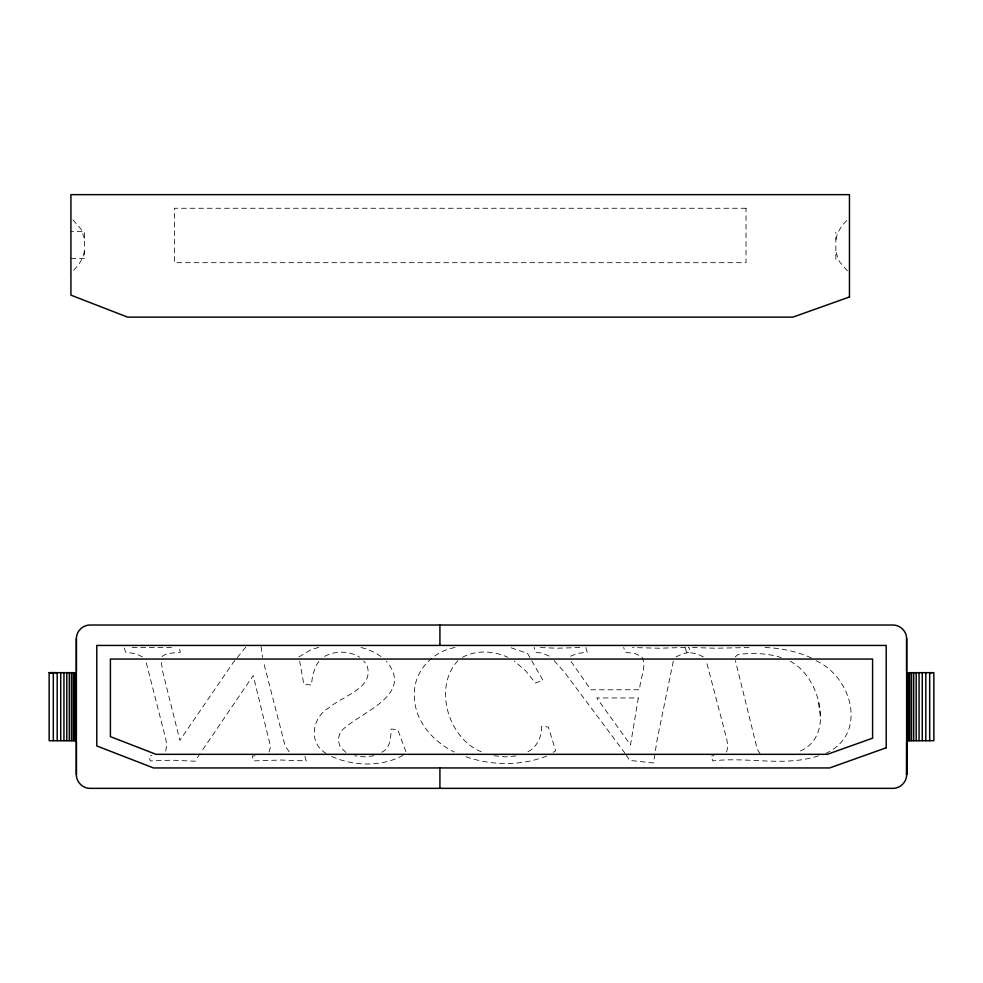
<?xml version="1.0" encoding="UTF-8"?>
<svg xmlns="http://www.w3.org/2000/svg" width="983" height="983" viewBox="0 0 983 983"><rect width="100%" height="100%" fill="white"/><g stroke="black" fill="none" stroke-linecap="round" stroke-linejoin="round"><path stroke-width="0.74" stroke-dasharray="4.92 3.69" d="M70.923 258.382L84.538 258.382L84.538 231.337L70.923 231.337M835.857 259.377L835.857 232.332M790.246 661.338C820.105 676.071 836.791 738.823 797.459 752.056M165.672 751.159L166.864 745.028L165.672 738.638L146.565 663.869L144.82 659.74M84.305 251.279C83.113 260.04 77.19 267.007 70.923 272.795M836.078 239.434C837.283 230.661 843.193 223.706 849.459 217.907M726.609 752.032L727.985 746.244L726.609 738.638L706.335 661.154M269.109 752.032L270.546 746.576L253.209 675.518L200.937 752.351M673.269 661.301L657.16 739.511L653.498 762.992L629.525 760.375L626.368 755.288M200.09 753.629L195.015 761.247L172.762 760.203L150.264 760.903L149.047 756.025L151.812 755.632M318.947 661.547L316.538 664.741L312.692 674.842L311.402 685.077L303.821 684.217L299.704 661.227M245.762 647.158L232.91 662.997L179.852 740.383L162.736 671.696L160.917 659.593M457.869 660.711C432.852 687.609 448.432 738.958 481.83 752.02M735.161 656.914L738.122 654.457C752.425 652.749 767.342 653.179 781.141 657.566M298.93 656.914L310.702 649.849L320.716 646.716M527.932 751.798C537.148 746.933 541.854 736.636 541.498 726.474L548.354 726.99L555.69 750.815L553.11 752.327M161.998 656.558L164.874 654.617L169.334 653.351L180.344 652.22L179.115 647.342M570.595 656.214L577.353 653.437L587.232 652.22L585.757 647.342M403.018 755.411C380.937 767.318 352.406 766.335 329.981 755.669M825.634 753.42C868.272 734.313 852.003 676.857 815.964 660.687M381.773 752.253C390.607 748.333 390.792 737.324 391.123 729.079L397.722 729.595L406.004 752.02M462.465 657.332C476.288 649.702 493.724 650.918 507.806 657.246M675.985 656.914L682.128 653.916L689.931 652.22L688.948 647.342M324.636 656.374C335.363 650.562 349.248 650.709 359.643 657.172M546.671 756.099C520.167 766.347 489.694 765.72 463.214 755.755M818.446 755.829C784.446 767.133 747.707 756.603 712.663 760.903L711.2 756.025L714.051 755.706M454.945 647.539C432.323 651.422 413.487 671.684 414.347 695.165C414.113 720.367 432.655 741.317 454.207 752.032M374.007 755.73L364.963 756.898L354.568 755.767M255.027 755.743L252.238 756.025L253.7 760.903L280.597 760.031L306.266 760.903L304.804 756.025L302.051 755.595M515.915 755.939L505.557 756.898L494.154 755.743M579.786 647.527L557.398 648.215L539.974 647.564M685.544 647.441L659.114 648.215L632.524 647.564M171.509 647.539L131.783 647.539M748.997 647.551L715.599 648.215L688.518 647.441M820.252 716.029L818.028 699.343M765.007 647.551C781.252 648.018 797.397 651.52 812.191 658.303M360.994 647.551L366.426 648.866L375.334 652.81L381.588 656.914M511.123 647.785L527.564 653.437L542.972 680.383L535.391 683.001L525.647 670.824L514.293 660.994M549.079 656.042L542.272 653.216L535.637 652.22L534.162 647.342M703.373 656.914L696.775 653.72L686.503 652.22L685.04 647.342M142.437 656.914L135.838 653.72L125.566 652.22L124.104 647.342M326.344 753.519C307.925 743.418 311.98 717.074 329.084 707.772C342.391 695.694 375.862 688.075 366.548 664.373L363.71 661.08M554.142 660.637L564.734 672.556L625.581 754.022M346.004 752.45L340.204 746.994L338.054 739.511L340.523 731.782C358.07 712.638 415.625 695.792 386.356 661.19M847.518 270.89L839.261 261.453L836.078 252.52M72.877 219.823L81.134 229.26L84.305 238.193M289.149 751.688L285.156 746.036L263.456 661.682M571.086 661.498L590.894 689.783L639.798 689.783C639.331 679.118 647.588 666.72 641.752 656.742L635.276 653.56L625.127 652.22L623.664 647.342M760.08 753.814L757.168 748.899L735.407 660.601M261.036 646.482L262.559 657.455M638.336 697.955L630.508 744.905L596.767 697.955L638.336 697.955M746.023 208.261L174.372 208.261L174.372 262.694L746.023 262.694L746.023 208.261"/><path stroke-width="1.47" d="M906.781 741.268L906.633 774.739C906.67 782.026 900.305 788.403 893.019 788.354L89.981 788.354C82.695 788.403 76.33 782.026 76.367 774.739L76.367 638.643C76.33 631.356 82.695 624.979 89.981 625.028L893.019 625.028C900.305 624.979 906.67 631.356 906.633 638.643L906.633 774.739L906.633 742.202M51.165 672.753L51.878 672.667M76.17 740.715L49.15 740.715L49.15 672.667L55.957 672.667M49.15 672.667L76.17 672.667M906.83 672.667L933.85 672.667L933.85 740.715L906.633 740.715M931.122 672.667L931.835 672.753M929.685 672.667L929.685 740.715M925.814 672.667L925.814 740.715M922.275 672.667L922.275 740.715M919.056 672.667L919.056 740.715M916.193 672.667L916.193 740.715M913.686 672.667L913.686 740.715M911.548 672.667L911.548 740.715M909.791 672.667L909.791 740.715M908.415 672.667L908.415 740.715M907.42 672.667L907.42 740.715M906.633 638.643L906.633 671.18M439.917 625.028L439.917 645.438M439.917 767.944L439.917 788.354M76.367 638.643L76.367 671.18M76.367 742.202L76.367 774.739M75.58 672.667L75.58 740.715M74.585 672.667L74.585 740.715M73.209 672.667L73.209 740.715M71.452 672.667L71.452 740.715M69.314 672.667L69.314 740.715M66.807 672.667L66.807 740.715M63.944 672.667L63.944 740.715M60.725 672.667L60.725 740.715M57.186 672.667L57.186 740.715M53.315 672.667L53.315 740.715M849.459 296.977L792.912 317.14L127.618 317.14L70.923 295.146L70.923 194.646L849.459 194.646L849.459 296.977M872.597 738.184L827.305 754.33L156.027 754.33L110.403 736.623L110.403 659.052L872.597 659.052L872.597 738.184M886.211 747.78L829.652 767.944L153.483 767.944L96.789 745.95L96.789 645.438L886.211 645.438L886.211 747.78"/></g></svg>
